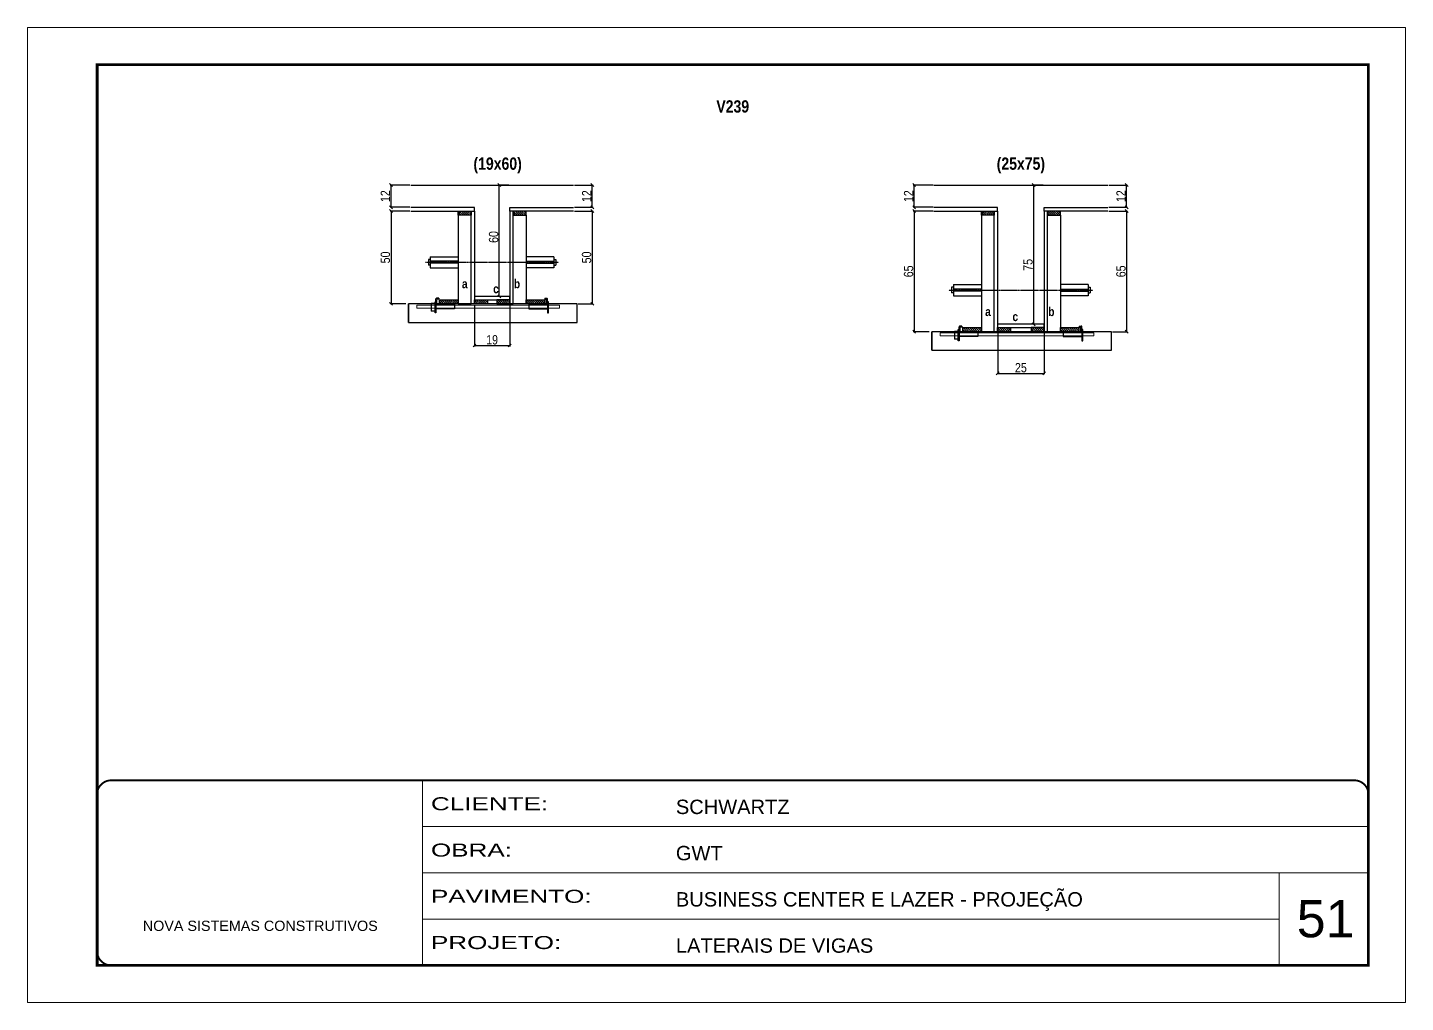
# Model space of a CAD drawing. Extents: x 2603 to 22413, y 1253 to 30260.
# Drawn here: x 5773 to 7258, y 15036 to 16086 of the extents above; entities that cross this region are included whole.
import ezdxf

# ---------------------------------------------------------------- set-up
doc = ezdxf.new("R2010")
doc.units = 0
for name, pattern in [('CONTINUO', [0]), ('DASHED', [0.75, 0.5, -0.25]), ('HIDDEN', [0.375, 0.25, -0.125])]:
    doc.linetypes.add(name, pattern=pattern)
for name, color, linetype in [('barrote', 251, 'Continuous'), ('COTA', 241, 'Continuous'), ('detalhes', 4, 'Continuous'), ('NOMENCLATURA', 7, 'Continuous'), ('Painéis', 200, 'Continuous'), ('presilha', 1, 'Continuous'), ('SARR_2.2x10', 60, 'Continuous'), ('SARR_2.2x7', 40, 'Continuous'), ('SARR_3.5x7', 81, 'Continuous'), ('TENSOR', 3, 'Continuous')]:
    doc.layers.add(name, color=color, linetype=linetype)
for name, color, linetype, lineweight in [('CARIMBO', 255, 'Continuous', 9), ('CONCRETO', 251, 'Continuous', 25), ('Folhas', 255, 'Continuous', 9), ('SARRAFO DE PRESSAO', 251, 'DASHED', 9), ('SCO-___-LAJ', 2, 'Continuous', 0)]:
    doc.layers.add(name, color=color, linetype=linetype, lineweight=lineweight)
doc.styles.add('ARIAL', font='arial.ttf')
doc.styles.add('COTA TECNICA 2X', font='techl___.ttf', dxfattribs={"height": 10})
doc.styles.add('TECNICA', font='techb___.ttf', dxfattribs={"height": 10})
doc.styles.add('Tecnologia', font='')
doc.styles.get('Tecnologia').set_extended_font_data('Forgotten Futurist')
doc.dimstyles.new('SECAO', dxfattribs={"dimscale": 0.333333, "dimtxt": 5, "dimasz": 9, "dimexe": 3, "dimexo": 3, "dimgap": 3, "dimtad": 1, "dimdec": 1, "dimlfac": 0.5, "dimzin": 12, "dimdsep": 46, "dimtxsty": 'COTA TECNICA 2X', "dimblk1": 'OBLIQUE', "dimblk2": 'OBLIQUE', "dimsah": 1, "dimcen": 0.9, "dimclrd": 4, "dimclre": 4, "dimclrt": 240, "dimadec": 1, "dimazin": 3, "dimtfac": 1, "dimtdec": 1, "dimtmove": 0, "dimatfit": 3, "dimfxl": 1, "dimtolj": 1, "dimtzin": 12, "dimarcsym": 0})

# ---------------------------------------------------------------- blocks, each defined once
blk = doc.blocks.new('9999999999')
at = {"color": 30, "linetype": 'CONTINUO'}
for p, q in [((98564.6, 34230.2), (98564.6, 34429.4)), ((98564.6, 34379.6), (99584, 34379.6)), ((98564.6, 34329.8), (99488, 34329.8)), ((99584, 34329.8), (99488, 34329.8)), ((99488, 34329.8), (99488, 34230.2)), ((98564.6, 34280), (99488, 34280))]:
    blk.add_line(p, q, dxfattribs=at)
at = {"color": 30, "linetype": 'CONTINUO', "const_width": 2}
blk.add_lwpolyline([(99584, 34230.2), (99584, 34414.4, 0.414214), (99569, 34429.4), (98229, 34429.4, 0.414214), (98214, 34414.4), (98214, 34245.2, 0.414214), (98229, 34230.2), (99584, 34230.2)], format="xyb", dxfattribs=at)
at = {"layer": 'Folhas'}
blk.add_lwpolyline([(98139, 34190.2), (99624, 34190.2), (99624, 35240.2), (98139, 35240.2)], close=True, dxfattribs=at)
at = {"layer": 'Folhas', "color": 30, "const_width": 3}
blk.add_lwpolyline([(98214, 34230.2), (99584, 34230.2), (99584, 35200.2), (98214, 35200.2)], close=True, dxfattribs=at)
at = {"color": 7, "linetype": 'Continuous', "ltscale": 5, "style": 'ARIAL'}
for s, height, p in [('SCHWARTZ', 15.48, (98837.7, 34393.1)), ('GWT', 15.48, (98837.7, 34343.3)), ('BUSINESS CENTER E LAZER - PROJEÇÃO', 15.483, (98837.7, 34293.5)), ('NOVA SISTEMAS CONSTRUTIVOS', 11.059, (98263.2, 34267.2)), ('LATERAIS DE VIGAS', 15.483, (98837.7, 34243.7))]:
    blk.add_text(s, height=height, dxfattribs=at).set_placement(p)
at = {"layer": 'Folhas', "color": 7, "style": 'Tecnologia', "width": 1.5}
for s, p in [('CLIENTE:', (98573.7, 34397.2)), ('OBRA:', (98573.7, 34347.3)), ('PAVIMENTO:', (98573.7, 34297.5)), ('PROJETO:', (98573.7, 34247.7))]:
    blk.add_text(s, height=14, dxfattribs=at).set_placement(p)
blk = doc.blocks.new('PRESILHA METÁLICA 1')
at = {"layer": 'presilha'}
for p, q in [((0, 13), (6, 13)), ((0, 13), (0, 0)), ((6, 0), (0, 0)), ((6, 15.5), (7.5, 15.5)), ((6, -2.5), (6, 15.5)), ((6, 13), (6, 0)), ((7.5, 10.6), (7.5, 19.9)), ((7.5, 15.5), (7.5, -2.5)), ((37.5, 4.1), (7.5, 4.1)), ((12, 21), (8.6, 21)), ((9, 11.6), (9, 18.9)), ((12, 19.5), (9.6, 19.5)), ((37.5, 11), (9.6, 11)), ((12, 21), (12, 19.5)), ((37.5, 11), (37.5, 4.1)), ((7.5, -2.5), (6, -2.5))]:
    blk.add_line(p, q, dxfattribs=at)
for centre, radius, start, end in [((8.6, 19.9), 1.14, 90, 180), ((9.6, 18.9), 0.57, 90, 180), ((9.6, 11.6), 0.57, 180, 270)]:
    blk.add_arc(centre, radius, start, end, dxfattribs=at)
blk = doc.blocks.new('PRESILHA METÁLICA 2')
at = {"layer": 'presilha'}
for p, q in [((-5.2, 23.5), (-5.2, 22)), ((-5.2, 23.5), (-1.9, 23.5)), ((-0.8, 14.6), (-0.8, 22.4)), ((-30.8, 13.5), (-30.8, 6.6)), ((-30.8, 13.5), (-2.8, 13.5)), ((-30.8, 6.6), (-0.8, 6.6)), ((-5.2, 22), (-2.8, 22)), ((-2.2, 14.1), (-2.2, 21.4)), ((0.8, 18), (-0.8, 18)), ((-0.8, 18), (-0.8, 0)), ((-0.8, 0), (0.8, 0)), ((0.8, 0), (0.8, 18))]:
    blk.add_line(p, q, dxfattribs=at)
for centre, radius, start, end in [((-1.9, 22.4), 1.14, 0, 90), ((-2.8, 21.4), 0.57, 0, 90), ((-2.8, 14.1), 0.57, 270, 0)]:
    blk.add_arc(centre, radius, start, end, dxfattribs=at)
blk = doc.blocks.new('_Oblique')
at = {"color": 0, "linetype": 'ByBlock', "lineweight": -2}
blk.add_line((-0.5, -0.5), (0.5, 0.5), dxfattribs=at)
blk = doc.blocks.new('*D266')
at = {"layer": 'COTA', "color": 4, "lineweight": -2, "transparency": 16777216}
for p, q in [((6362.3, 15888.7), (6382.6, 15888.7)), ((6381.6, 15888.7), (6381.6, 15788.7)), ((6366.4, 15788.7), (6382.6, 15788.7))]:
    blk.add_line(p, q, dxfattribs=at)
at = {"layer": 'Defpoints', "color": 0, "transparency": 16777216}
for p in [(6361.3, 15888.7), (6365.4, 15788.7), (6381.6, 15788.7)]:
    blk.add_point(p, dxfattribs=at)
at = {"layer": 'COTA', "color": 4, "lineweight": -2, "transparency": 16777216, "xscale": 3, "yscale": 3, "zscale": 3}
for p, rotation in [((6381.6, 15888.7), 90), ((6381.6, 15788.7), 270)]:
    blk.add_blockref('_Oblique', p, dxfattribs=dict(at, rotation=rotation))
at = {"layer": 'COTA', "color": 240, "transparency": 16777216, "insert": (6375.5, 15838.7), "char_height": 10, "attachment_point": 5, "rotation": 90, "style": 'COTA TECNICA 2X'}
blk.add_mtext('\\A1;50', dxfattribs=at)
blk = doc.blocks.new('*D267')
at = {"layer": 'COTA', "color": 4, "lineweight": -2, "transparency": 16777216}
for p, q in [((6362.3, 15916.7), (6382.6, 15916.7)), ((6381.6, 15892.7), (6381.6, 15916.7)), ((6362.3, 15892.7), (6382.6, 15892.7))]:
    blk.add_line(p, q, dxfattribs=at)
at = {"layer": 'Defpoints', "color": 0, "transparency": 16777216}
for p in [(6361.3, 15916.7), (6381.6, 15916.7), (6361.3, 15892.7)]:
    blk.add_point(p, dxfattribs=at)
at = {"layer": 'COTA', "color": 4, "lineweight": -2, "transparency": 16777216, "xscale": 3, "yscale": 3, "zscale": 3}
for p, rotation in [((6381.6, 15916.7), 90), ((6381.6, 15892.7), 270)]:
    blk.add_blockref('_Oblique', p, dxfattribs=dict(at, rotation=rotation))
at = {"layer": 'COTA', "color": 240, "transparency": 16777216, "insert": (6375.6, 15904.7), "char_height": 10, "attachment_point": 5, "rotation": 90, "style": 'COTA TECNICA 2X'}
blk.add_mtext('\\A1;12', dxfattribs=at)
blk = doc.blocks.new('*D268')
at = {"layer": 'COTA', "color": 4, "lineweight": -2, "transparency": 16777216}
for p, q in [((6184.9, 15888.7), (6163.7, 15888.7)), ((6164.7, 15888.7), (6164.7, 15788.7)), ((6180.8, 15788.7), (6163.7, 15788.7))]:
    blk.add_line(p, q, dxfattribs=at)
at = {"layer": 'Defpoints', "color": 0, "transparency": 16777216}
for p in [(6185.9, 15888.7), (6164.7, 15788.7), (6181.8, 15788.7)]:
    blk.add_point(p, dxfattribs=at)
at = {"layer": 'COTA', "color": 4, "lineweight": -2, "transparency": 16777216, "xscale": 3, "yscale": 3, "zscale": 3}
for p, rotation in [((6164.7, 15888.7), 90), ((6164.7, 15788.7), 270)]:
    blk.add_blockref('_Oblique', p, dxfattribs=dict(at, rotation=rotation))
at = {"layer": 'COTA', "color": 240, "transparency": 16777216, "insert": (6158.6, 15838.7), "char_height": 10, "attachment_point": 5, "rotation": 90, "style": 'COTA TECNICA 2X'}
blk.add_mtext('\\A1;50', dxfattribs=at)
blk = doc.blocks.new('*D1442')
at = {"layer": 'COTA', "color": 4, "lineweight": -2, "transparency": 16777216}
for p, q in [((6291.6, 15916.7), (6280.4, 15916.7)), ((6281.4, 15796.7), (6281.4, 15916.7)), ((6291.6, 15796.7), (6280.4, 15796.7))]:
    blk.add_line(p, q, dxfattribs=at)
at = {"layer": 'Defpoints', "color": 0, "transparency": 16777216}
for p in [(6281.4, 15916.7), (6292.6, 15916.7), (6292.6, 15796.7)]:
    blk.add_point(p, dxfattribs=at)
at = {"layer": 'COTA', "color": 4, "lineweight": -2, "transparency": 16777216, "xscale": 3, "yscale": 3, "zscale": 3}
for p, rotation in [((6281.4, 15916.7), 90), ((6281.4, 15796.7), 270)]:
    blk.add_blockref('_Oblique', p, dxfattribs=dict(at, rotation=rotation))
at = {"layer": 'COTA', "color": 240, "transparency": 16777216, "insert": (6275.3, 15860.7), "char_height": 10, "attachment_point": 5, "rotation": 90, "style": 'COTA TECNICA 2X'}
blk.add_mtext('\\A1;60', dxfattribs=at)
blk = doc.blocks.new('*D1443')
at = {"layer": 'COTA', "color": 4, "lineweight": -2, "transparency": 16777216}
for p, q in [((6184.9, 15916.7), (6163.7, 15916.7)), ((6164.7, 15892.7), (6164.7, 15916.7)), ((6184.9, 15892.7), (6163.7, 15892.7))]:
    blk.add_line(p, q, dxfattribs=at)
at = {"layer": 'Defpoints', "color": 0, "transparency": 16777216}
for p in [(6164.7, 15916.7), (6185.9, 15916.7), (6185.9, 15892.7)]:
    blk.add_point(p, dxfattribs=at)
at = {"layer": 'COTA', "color": 4, "lineweight": -2, "transparency": 16777216, "xscale": 3, "yscale": 3, "zscale": 3}
for p, rotation in [((6164.7, 15916.7), 90), ((6164.7, 15892.7), 270)]:
    blk.add_blockref('_Oblique', p, dxfattribs=dict(at, rotation=rotation))
at = {"layer": 'COTA', "color": 240, "transparency": 16777216, "insert": (6158.6, 15904.7), "char_height": 10, "attachment_point": 5, "rotation": 90, "style": 'COTA TECNICA 2X'}
blk.add_mtext('\\A1;12', dxfattribs=at)
blk = doc.blocks.new('*D1444')
at = {"layer": 'COTA', "color": 4, "lineweight": -2, "transparency": 16777216}
for p, q in [((6254.6, 15787.7), (6254.6, 15742.8)), ((6292.6, 15787.7), (6292.6, 15742.8)), ((6254.6, 15743.8), (6292.6, 15743.8))]:
    blk.add_line(p, q, dxfattribs=at)
at = {"layer": 'Defpoints', "color": 0, "transparency": 16777216}
for p in [(6254.6, 15788.7), (6292.6, 15788.7), (6292.6, 15743.8)]:
    blk.add_point(p, dxfattribs=at)
at = {"layer": 'COTA', "color": 4, "lineweight": -2, "transparency": 16777216, "xscale": 3, "yscale": 3, "zscale": 3, "rotation": 180}
blk.add_blockref('_Oblique', (6254.6, 15743.8), dxfattribs=at)
at = {"layer": 'COTA', "color": 4, "lineweight": -2, "transparency": 16777216, "xscale": 3, "yscale": 3, "zscale": 3}
blk.add_blockref('_Oblique', (6292.6, 15743.8), dxfattribs=at)
at = {"layer": 'COTA', "color": 240, "transparency": 16777216, "insert": (6273.6, 15749.9), "char_height": 10, "attachment_point": 5, "style": 'COTA TECNICA 2X'}
blk.add_mtext('\\A1;19', dxfattribs=at)
blk = doc.blocks.new('*D263')
at = {"layer": 'COTA', "color": 4, "lineweight": -2, "transparency": 16777216}
for p, q in [((6938.2, 15888.7), (6958.5, 15888.7)), ((6957.5, 15888.7), (6957.5, 15758.7)), ((6942.3, 15758.7), (6958.5, 15758.7))]:
    blk.add_line(p, q, dxfattribs=at)
at = {"layer": 'Defpoints', "color": 0, "transparency": 16777216}
for p in [(6937.2, 15888.7), (6941.3, 15758.7), (6957.5, 15758.7)]:
    blk.add_point(p, dxfattribs=at)
at = {"layer": 'COTA', "color": 4, "lineweight": -2, "transparency": 16777216, "xscale": 3, "yscale": 3, "zscale": 3}
for p, rotation in [((6957.5, 15888.7), 90), ((6957.5, 15758.7), 270)]:
    blk.add_blockref('_Oblique', p, dxfattribs=dict(at, rotation=rotation))
at = {"layer": 'COTA', "color": 240, "transparency": 16777216, "insert": (6951.4, 15823.7), "char_height": 10, "attachment_point": 5, "rotation": 90, "style": 'COTA TECNICA 2X'}
blk.add_mtext('\\A1;65', dxfattribs=at)
blk = doc.blocks.new('*D264')
at = {"layer": 'COTA', "color": 4, "lineweight": -2, "transparency": 16777216}
for p, q in [((6938.2, 15916.7), (6958.5, 15916.7)), ((6957.5, 15892.7), (6957.5, 15916.7)), ((6938.2, 15892.7), (6958.5, 15892.7))]:
    blk.add_line(p, q, dxfattribs=at)
at = {"layer": 'Defpoints', "color": 0, "transparency": 16777216}
for p in [(6937.2, 15916.7), (6957.5, 15916.7), (6937.2, 15892.7)]:
    blk.add_point(p, dxfattribs=at)
at = {"layer": 'COTA', "color": 4, "lineweight": -2, "transparency": 16777216, "xscale": 3, "yscale": 3, "zscale": 3}
for p, rotation in [((6957.5, 15916.7), 90), ((6957.5, 15892.7), 270)]:
    blk.add_blockref('_Oblique', p, dxfattribs=dict(at, rotation=rotation))
at = {"layer": 'COTA', "color": 240, "transparency": 16777216, "insert": (6951.5, 15904.7), "char_height": 10, "attachment_point": 5, "rotation": 90, "style": 'COTA TECNICA 2X'}
blk.add_mtext('\\A1;12', dxfattribs=at)
blk = doc.blocks.new('*D265')
at = {"layer": 'COTA', "color": 4, "lineweight": -2, "transparency": 16777216}
for p, q in [((6748.8, 15888.7), (6727.6, 15888.7)), ((6728.6, 15888.7), (6728.6, 15758.7)), ((6744.7, 15758.7), (6727.6, 15758.7))]:
    blk.add_line(p, q, dxfattribs=at)
at = {"layer": 'Defpoints', "color": 0, "transparency": 16777216}
for p in [(6749.8, 15888.7), (6728.6, 15758.7), (6745.7, 15758.7)]:
    blk.add_point(p, dxfattribs=at)
at = {"layer": 'COTA', "color": 4, "lineweight": -2, "transparency": 16777216, "xscale": 3, "yscale": 3, "zscale": 3}
for p, rotation in [((6728.6, 15888.7), 90), ((6728.6, 15758.7), 270)]:
    blk.add_blockref('_Oblique', p, dxfattribs=dict(at, rotation=rotation))
at = {"layer": 'COTA', "color": 240, "transparency": 16777216, "insert": (6722.5, 15823.7), "char_height": 10, "attachment_point": 5, "rotation": 90, "style": 'COTA TECNICA 2X'}
blk.add_mtext('\\A1;65', dxfattribs=at)
blk = doc.blocks.new('*D1418')
at = {"layer": 'COTA', "color": 4, "lineweight": -2, "transparency": 16777216}
for p, q in [((6867.5, 15916.7), (6856.3, 15916.7)), ((6857.3, 15766.7), (6857.3, 15916.7)), ((6867.5, 15766.7), (6856.3, 15766.7))]:
    blk.add_line(p, q, dxfattribs=at)
at = {"layer": 'Defpoints', "color": 0, "transparency": 16777216}
for p in [(6857.3, 15916.7), (6868.5, 15916.7), (6868.5, 15766.7)]:
    blk.add_point(p, dxfattribs=at)
at = {"layer": 'COTA', "color": 4, "lineweight": -2, "transparency": 16777216, "xscale": 3, "yscale": 3, "zscale": 3}
for p, rotation in [((6857.3, 15916.7), 90), ((6857.3, 15766.7), 270)]:
    blk.add_blockref('_Oblique', p, dxfattribs=dict(at, rotation=rotation))
at = {"layer": 'COTA', "color": 240, "transparency": 16777216, "insert": (6851.2, 15830.7), "char_height": 10, "attachment_point": 5, "rotation": 90, "style": 'COTA TECNICA 2X'}
blk.add_mtext('\\A1;75', dxfattribs=at)
blk = doc.blocks.new('*D1419')
at = {"layer": 'COTA', "color": 4, "lineweight": -2, "transparency": 16777216}
for p, q in [((6748.8, 15916.7), (6727.6, 15916.7)), ((6728.6, 15892.7), (6728.6, 15916.7)), ((6748.8, 15892.7), (6727.6, 15892.7))]:
    blk.add_line(p, q, dxfattribs=at)
at = {"layer": 'Defpoints', "color": 0, "transparency": 16777216}
for p in [(6728.6, 15916.7), (6749.8, 15916.7), (6749.8, 15892.7)]:
    blk.add_point(p, dxfattribs=at)
at = {"layer": 'COTA', "color": 4, "lineweight": -2, "transparency": 16777216, "xscale": 3, "yscale": 3, "zscale": 3}
for p, rotation in [((6728.6, 15916.7), 90), ((6728.6, 15892.7), 270)]:
    blk.add_blockref('_Oblique', p, dxfattribs=dict(at, rotation=rotation))
at = {"layer": 'COTA', "color": 240, "transparency": 16777216, "insert": (6722.5, 15904.7), "char_height": 10, "attachment_point": 5, "rotation": 90, "style": 'COTA TECNICA 2X'}
blk.add_mtext('\\A1;12', dxfattribs=at)
blk = doc.blocks.new('*D1420')
at = {"layer": 'COTA', "color": 4, "lineweight": -2, "transparency": 16777216}
for p, q in [((6818.5, 15757.7), (6818.5, 15712.8)), ((6868.5, 15757.7), (6868.5, 15712.8)), ((6818.5, 15713.8), (6868.5, 15713.8))]:
    blk.add_line(p, q, dxfattribs=at)
at = {"layer": 'Defpoints', "color": 0, "transparency": 16777216}
for p in [(6818.5, 15758.7), (6868.5, 15758.7), (6868.5, 15713.8)]:
    blk.add_point(p, dxfattribs=at)
at = {"layer": 'COTA', "color": 4, "lineweight": -2, "transparency": 16777216, "xscale": 3, "yscale": 3, "zscale": 3, "rotation": 180}
blk.add_blockref('_Oblique', (6818.5, 15713.8), dxfattribs=at)
at = {"layer": 'COTA', "color": 4, "lineweight": -2, "transparency": 16777216, "xscale": 3, "yscale": 3, "zscale": 3}
blk.add_blockref('_Oblique', (6868.5, 15713.8), dxfattribs=at)
at = {"layer": 'COTA', "color": 240, "transparency": 16777216, "insert": (6843.5, 15719.9), "char_height": 10, "attachment_point": 5, "style": 'COTA TECNICA 2X'}
blk.add_mtext('\\A1;25', dxfattribs=at)

msp = doc.modelspace()

# ---------------------------------------------------------------- hatches: boundary and pattern name
at = {"layer": 'SARR_2.2x10'}
h = msp.add_hatch(dxfattribs=at)
h.set_pattern_fill('ANSI31', color=256, scale=0.5, angle=90)
h.set_pattern_definition([(135, (39410.5168, -107723.5169), (-1.122532015, -1.122532015), [])])
h.paths.add_polyline_path([(6216.98, 15793.05), (6216.98, 15788.65), (6236.98, 15788.65), (6236.98, 15793.05)])
h = msp.add_hatch(dxfattribs=at)
h.set_pattern_fill('ANSI31', color=256, scale=0.5, angle=90)
h.set_pattern_definition([(135, (39503.7168, -107723.5169), (-1.122532015, -1.122532015), [])])
h.paths.add_polyline_path([(6310.18, 15793.05), (6310.18, 15788.65), (6330.18, 15788.65), (6330.18, 15793.05)])
h = msp.add_hatch(dxfattribs=at)
h.set_pattern_fill('ANSI31', color=256, scale=0.5, angle=90)
h.set_pattern_definition([(135, (39974.4267, -107753.5169), (-1.122532015, -1.122532015), [])])
h.paths.add_polyline_path([(6780.89, 15763.05), (6780.89, 15758.65), (6800.89, 15758.65), (6800.89, 15763.05)])
h = msp.add_hatch(dxfattribs=at)
h.set_pattern_fill('ANSI31', color=256, scale=0.5, angle=90)
h.set_pattern_definition([(135, (40079.6267, -107753.5169), (-1.122532015, -1.122532015), [])])
h.paths.add_polyline_path([(6886.09, 15763.05), (6886.09, 15758.65), (6906.09, 15758.65), (6906.09, 15763.05)])
at = {"layer": 'SARR_2.2x7'}
h = msp.add_hatch(dxfattribs=at)
h.set_pattern_fill('ANSI31', color=256, scale=0.5, angle=90)
h.set_pattern_definition([(135, (39404.5168, -107627.9169), (-1.122532015, -1.122532015), [])])
h.paths.add_polyline_path([(6250.98, 15888.65), (6250.98, 15884.25), (6236.98, 15884.25), (6236.98, 15888.65)])
h = msp.add_hatch(dxfattribs=at)
h.set_pattern_fill('ANSI31', color=256, scale=0.5, angle=90)
h.set_pattern_definition([(135, (39424.5168, -107627.9169), (-1.122532015, -1.122532015), [])])
h.paths.add_polyline_path([(6296.18, 15888.65), (6296.18, 15884.25), (6310.18, 15884.25), (6310.18, 15888.65)])
h = msp.add_hatch(dxfattribs=at)
h.set_pattern_fill('ANSI31', color=256, scale=0.5, angle=90)
h.set_pattern_definition([(135, (39968.4267, -107627.9169), (-1.122532015, -1.122532015), [])])
h.paths.add_polyline_path([(6814.89, 15888.65), (6814.89, 15884.25), (6800.89, 15884.25), (6800.89, 15888.65)])
h = msp.add_hatch(dxfattribs=at)
h.set_pattern_fill('ANSI31', color=256, scale=0.5, angle=90)
h.set_pattern_definition([(135, (40000.4267, -107627.9169), (-1.122532015, -1.122532015), [])])
h.paths.add_polyline_path([(6872.09, 15888.65), (6872.09, 15884.25), (6886.09, 15884.25), (6886.09, 15888.65)])
h = msp.add_hatch(dxfattribs=at)
h.set_pattern_fill('ANSI31', color=256, scale=0.5, angle=90)
h.set_pattern_definition([(135, (39490.1168, -107723.5169), (-1.122532015, -1.122532015), [])])
h.paths.add_polyline_path([(6268.58, 15788.65), (6268.58, 15793.05), (6254.58, 15793.05), (6254.58, 15788.65)])
h = msp.add_hatch(dxfattribs=at)
h.set_pattern_fill('ANSI31', color=256, scale=0.5, angle=90)
h.set_pattern_definition([(135, (39428.1168, -107723.5169), (-1.122532015, -1.122532015), [])])
h.paths.add_polyline_path([(6278.58, 15788.65), (6278.58, 15793.05), (6292.58, 15793.05), (6292.58, 15788.65)])
h = msp.add_hatch(dxfattribs=at)
h.set_pattern_fill('ANSI31', color=256, scale=0.5, angle=90)
h.set_pattern_definition([(135, (40054.0267, -107753.5169), (-1.122532015, -1.122532015), [])])
h.paths.add_polyline_path([(6832.49, 15758.65), (6832.49, 15763.05), (6818.49, 15763.05), (6818.49, 15758.65)])
h = msp.add_hatch(dxfattribs=at)
h.set_pattern_fill('ANSI31', color=256, scale=0.5, angle=90)
h.set_pattern_definition([(135, (40004.0267, -107753.5169), (-1.122532015, -1.122532015), [])])
h.paths.add_polyline_path([(6854.49, 15758.65), (6854.49, 15763.05), (6868.49, 15763.05), (6868.49, 15758.65)])

# ---------------------------------------------------------------- linework, layer by layer
at = {"ltscale": 3}
for p, q in [((6204.98, 15836.5), (6204.98, 15830.5)), ((6206.98, 15836.5), (6204.98, 15836.5)), ((6206.98, 15830.5), (6204.98, 15830.5)), ((6206.98, 15839.5), (6206.98, 15827.5)), ((6206.98, 15839.5), (6236.98, 15839.5)), ((6236.98, 15834.5), (6206.98, 15834.5)), ((6236.98, 15832.5), (6206.98, 15832.5)), ((6340.18, 15839.5), (6310.18, 15839.5)), ((6310.18, 15834.5), (6340.18, 15834.5)), ((6310.18, 15832.5), (6340.18, 15832.5)), ((6340.18, 15839.5), (6340.18, 15827.5)), ((6340.18, 15836.5), (6342.18, 15836.5)), ((6340.18, 15830.5), (6342.18, 15830.5)), ((6342.18, 15836.5), (6342.18, 15830.5)), ((6206.98, 15827.5), (6236.98, 15827.5)), ((6340.18, 15827.5), (6310.18, 15827.5)), ((6768.89, 15806.5), (6768.89, 15800.5)), ((6770.89, 15806.5), (6768.89, 15806.5)), ((6770.89, 15800.5), (6768.89, 15800.5)), ((6770.89, 15809.5), (6770.89, 15797.5)), ((6770.89, 15809.5), (6800.89, 15809.5)), ((6800.89, 15804.5), (6770.89, 15804.5)), ((6800.89, 15802.5), (6770.89, 15802.5)), ((6916.09, 15809.5), (6886.09, 15809.5)), ((6886.09, 15804.5), (6916.09, 15804.5)), ((6886.09, 15802.5), (6916.09, 15802.5)), ((6916.09, 15809.5), (6916.09, 15797.5)), ((6916.09, 15806.5), (6918.09, 15806.5)), ((6916.09, 15800.5), (6918.09, 15800.5)), ((6918.09, 15806.5), (6918.09, 15800.5)), ((6770.89, 15797.5), (6800.89, 15797.5)), ((6916.09, 15797.5), (6886.09, 15797.5))]:
    msp.add_line(p, q, dxfattribs=at)
at = {"layer": 'barrote'}
for points in [[(6183.52, 15768.65), (6365.44, 15768.65), (6365.44, 15788.65), (6183.52, 15788.65)], [(6747.43, 15738.65), (6941.35, 15738.65), (6941.35, 15758.65), (6747.43, 15758.65)]]:
    msp.add_lwpolyline(points, close=True, dxfattribs=at)
at = {"layer": 'CONCRETO', "linetype": 'Continuous'}
for p, q in [((6185.88, 15916.65), (6361.28, 15916.65)), ((6749.79, 15916.65), (6937.19, 15916.65))]:
    msp.add_line(p, q, dxfattribs=at)
at = {"layer": 'detalhes', "color": 250}
for p, q in [((6183.52, 15768.65), (6183.52, 15788.65)), ((6747.43, 15738.65), (6747.43, 15758.65))]:
    msp.add_line(p, q, dxfattribs=at)
at = {"layer": 'Painéis', "linetype": 'Continuous', "elevation": 0}
for points in [[(6185.88, 15888.65), (6254.58, 15888.65), (6254.58, 15892.65), (6185.88, 15892.65)], [(6361.28, 15888.65), (6292.58, 15888.65), (6292.58, 15892.65), (6361.28, 15892.65)], [(6749.79, 15888.65), (6818.49, 15888.65), (6818.49, 15892.65), (6749.79, 15892.65)], [(6937.19, 15888.65), (6868.49, 15888.65), (6868.49, 15892.65), (6937.19, 15892.65)]]:
    msp.add_lwpolyline(points, dxfattribs=at)
at = {"layer": 'Painéis', "linetype": 'Continuous'}
for points in [[(6250.98, 15788.65), (6250.98, 15888.65), (6254.58, 15888.65), (6254.58, 15788.65)], [(6296.18, 15788.65), (6296.18, 15888.65), (6292.58, 15888.65), (6292.58, 15788.65)], [(6814.89, 15758.65), (6814.89, 15888.65), (6818.49, 15888.65), (6818.49, 15758.65)], [(6872.09, 15758.65), (6872.09, 15888.65), (6868.49, 15888.65), (6868.49, 15758.65)], [(6292.58, 15796.65), (6254.58, 15796.65), (6254.58, 15793.05), (6292.58, 15793.05)], [(6868.49, 15766.65), (6818.49, 15766.65), (6818.49, 15763.05), (6868.49, 15763.05)]]:
    msp.add_lwpolyline(points, close=True, dxfattribs=at)
at = {"layer": 'SARR_2.2x10'}
for points in [[(6216.98, 15793.05), (6236.98, 15793.05), (6236.98, 15788.65), (6216.98, 15788.65)], [(6310.18, 15793.05), (6330.18, 15793.05), (6330.18, 15788.65), (6310.18, 15788.65)], [(6780.89, 15763.05), (6800.89, 15763.05), (6800.89, 15758.65), (6780.89, 15758.65)], [(6886.09, 15763.05), (6906.09, 15763.05), (6906.09, 15758.65), (6886.09, 15758.65)]]:
    msp.add_lwpolyline(points, close=True, dxfattribs=at)
at = {"layer": 'SARR_2.2x7', "elevation": 0}
for points in [[(6236.98, 15888.65), (6250.98, 15888.65), (6250.98, 15884.25), (6236.98, 15884.25)], [(6310.18, 15888.65), (6296.18, 15888.65), (6296.18, 15884.25), (6310.18, 15884.25)], [(6800.89, 15888.65), (6814.89, 15888.65), (6814.89, 15884.25), (6800.89, 15884.25)], [(6886.09, 15888.65), (6872.09, 15888.65), (6872.09, 15884.25), (6886.09, 15884.25)]]:
    msp.add_lwpolyline(points, close=True, dxfattribs=at)
at = {"layer": 'SARR_2.2x7'}
for points in [[(6254.58, 15793.05), (6268.58, 15793.05), (6268.58, 15788.65), (6254.58, 15788.65)], [(6292.58, 15793.05), (6278.58, 15793.05), (6278.58, 15788.65), (6292.58, 15788.65)], [(6818.49, 15763.05), (6832.49, 15763.05), (6832.49, 15758.65), (6818.49, 15758.65)], [(6868.49, 15763.05), (6854.49, 15763.05), (6854.49, 15758.65), (6868.49, 15758.65)]]:
    msp.add_lwpolyline(points, close=True, dxfattribs=at)
at = {"layer": 'SARR_3.5x7'}
for points in [[(6250.98, 15884.25), (6236.98, 15884.25), (6236.98, 15788.65), (6250.98, 15788.65)], [(6296.18, 15884.25), (6310.18, 15884.25), (6310.18, 15788.65), (6296.18, 15788.65)], [(6814.89, 15884.25), (6800.89, 15884.25), (6800.89, 15758.65), (6814.89, 15758.65)], [(6872.09, 15884.25), (6886.09, 15884.25), (6886.09, 15758.65), (6872.09, 15758.65)]]:
    msp.add_lwpolyline(points, close=True, dxfattribs=at)
at = {"layer": 'SCO-___-LAJ', "color": 1}
for points in [[(6192.53, 15787.32), (6346.31, 15787.32), (6346.31, 15784.12), (6192.53, 15784.12)], [(6756.44, 15757.32), (6922.22, 15757.32), (6922.22, 15754.12), (6756.44, 15754.12)]]:
    msp.add_lwpolyline(points, close=True, dxfattribs=at)
at = {"layer": 'TENSOR', "linetype": 'HIDDEN', "ltscale": 0.5}
for p, q in [((6201.98, 15833.5), (6345.18, 15833.5)), ((6765.89, 15803.5), (6921.09, 15803.5))]:
    msp.add_line(p, q, dxfattribs=at)

# ---------------------------------------------------------------- block references
at = {"layer": 'presilha', "xscale": 0.6666666666666666, "yscale": 0.6666666666666666, "zscale": 0.6666666666666666}
for name, p in [('PRESILHA METÁLICA 1', (6208.11, 15780.69)), ('PRESILHA METÁLICA 2', (6333.86, 15779.02)), ('PRESILHA METÁLICA 1', (6772.02, 15750.69)), ('PRESILHA METÁLICA 2', (6909.77, 15749.02))]:
    msp.add_blockref(name, p, dxfattribs=at)
at = {"layer": 'SARRAFO DE PRESSAO', "color": 6, "linetype": 'ByBlock'}
msp.add_blockref('9999999999', (-92366.01, -19153.93), dxfattribs=at)

# ---------------------------------------------------------------- texts
at = {"layer": 'CARIMBO', "style": 'ARIAL'}
msp.add_text('51', height=40, dxfattribs=at).set_placement((7140.83, 15106.42))
at = {"layer": 'detalhes', "style": 'TECNICA'}
for s, p in [('b', (6297.08, 15805.54)), ('a', (6241.1, 15805.55)), ('c', (6274.71, 15800.12)), ('b', (6872.99, 15775.54)), ('a', (6805.01, 15775.55)), ('c', (6834.44, 15770.12))]:
    msp.add_text(s, height=9.6, dxfattribs=at).set_placement(p)
at = {"layer": 'NOMENCLATURA', "char_height": 13.2, "attachment_point": 2, "style": 'TECNICA'}
for s, insert in [('V239', (6532.97, 16007.93)), ('\\P(19x60)', (6279.58, 15968.35)), ('\\P(25x75)', (6843.49, 15968.35))]:
    msp.add_mtext_dynamic_manual_height_columns(s, width=300.2766, gutter_width=1, heights=[0], dxfattribs=dict(at, insert=insert))

# ---------------------------------------------------------------- dimensions: what is measured, and where the dimension line sits
at = {"layer": 'COTA'}
for base, p1, p2, picture, middle in [((6164.66, 15916.65), (6185.88, 15892.65), (6185.88, 15916.65), '*D1443', (6158.6, 15904.65)), ((6381.63, 15916.65), (6361.28, 15892.65), (6361.28, 15916.65), '*D267', (6375.57, 15904.65)), ((6728.57, 15916.65), (6749.79, 15892.65), (6749.79, 15916.65), '*D1419', (6722.51, 15904.65)), ((6957.54, 15916.65), (6937.19, 15892.65), (6937.19, 15916.65), '*D264', (6951.48, 15904.65)), ((6164.66, 15788.65, 0), (6185.88, 15888.65), (6181.77, 15788.65, 0), '*D268', (6158.55, 15838.65, 0)), ((6381.63, 15788.65, 0), (6361.28, 15888.65), (6365.39, 15788.65, 0), '*D266', (6375.52, 15838.65, 0)), ((6728.57, 15758.65, 0), (6749.79, 15888.65), (6745.67, 15758.65, 0), '*D265', (6722.46, 15823.65, 0)), ((6957.54, 15758.65, 0), (6937.19, 15888.65), (6941.3, 15758.65, 0), '*D263', (6951.43, 15823.65, 0))]:
    dim = msp.add_linear_dim(base=base, p1=p1, p2=p2, angle=90, dimstyle='SECAO', dxfattribs=at)
    dim.commit()
    dim.dimension.update_dxf_attribs({"geometry": picture, "text_midpoint": middle})
for base, p1, p2, picture, middle in [((6281.4, 15916.65), (6292.58, 15796.65), (6292.58, 15916.65), '*D1442', (6281.4, 15860.65)), ((6857.31, 15916.65), (6868.49, 15766.65), (6868.49, 15916.65), '*D1418', (6857.31, 15830.65))]:
    dim = msp.add_linear_dim(base=base, p1=p1, p2=p2, angle=90, dimstyle='SECAO', dxfattribs=at)
    dim.commit()
    dim.dimension.update_dxf_attribs({"geometry": picture, "text_midpoint": middle, "dimtype": 160})
for base, p1, p2, picture, middle in [((6292.58, 15743.83), (6254.58, 15788.65), (6292.58, 15788.65), '*D1444', (6273.58, 15749.92)), ((6868.49, 15713.83), (6818.49, 15758.65), (6868.49, 15758.65), '*D1420', (6843.49, 15719.94))]:
    dim = msp.add_linear_dim(base=base, p1=p1, p2=p2, dimstyle='SECAO', dxfattribs=at)
    dim.commit()
    dim.dimension.update_dxf_attribs({"geometry": picture, "text_midpoint": middle})

doc.saveas('drawing.dxf')
